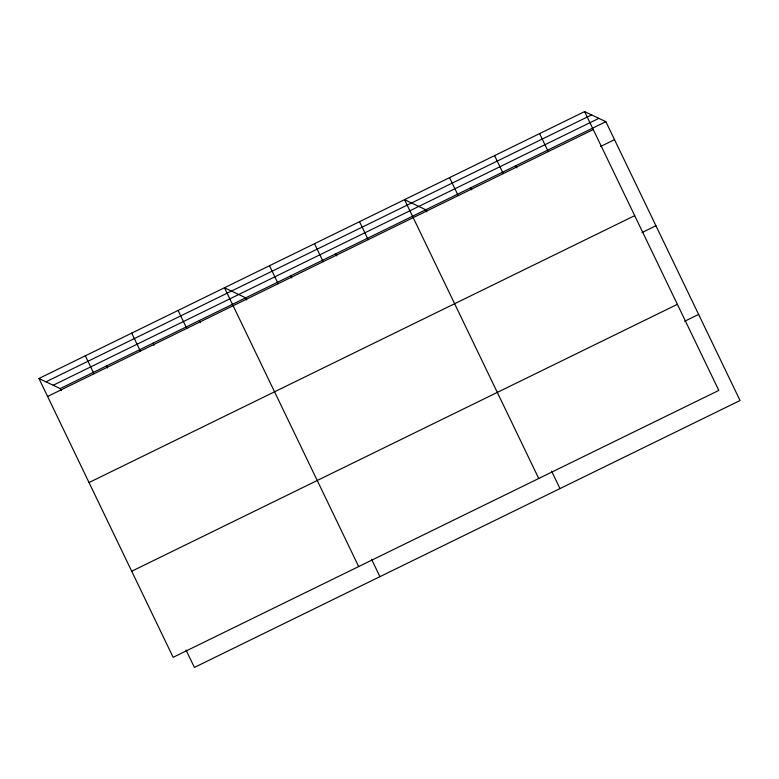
<?xml version="1.0" encoding="UTF-8"?>
<svg xmlns="http://www.w3.org/2000/svg" width="779" height="779" viewBox="0 0 779 779"><rect width="100%" height="100%" fill="white"/><g stroke="black" fill="none" stroke-linecap="round" stroke-linejoin="round"><path stroke-width="1.17" d="M584.61 111.582L718.803 390.415L173.142 657.32L38.95 378.487L584.61 111.582L605.858 121.68L740.05 400.513L194.39 667.418L186.006 649.988M45.961 381.817L591.621 114.912M53.186 385.254L598.847 118.35M38.95 378.487L60.197 388.585L605.858 121.68M47.607 396.472L593.267 129.567M600.58 146.491L614.514 139.675M89.03 482.552L634.69 215.647M642.003 232.561L655.937 225.744M131.719 571.241L677.37 304.336M684.692 321.25L698.627 314.434M539.594 133.599L548.25 151.593M515.825 165.723L516.847 167.836M494.577 155.625L503.234 173.61M470.808 187.739L471.821 189.852M449.561 177.641L458.218 195.626M426.804 211.878L425.792 209.755L404.544 199.658L538.737 478.491M551.59 471.159L559.984 488.589M359.528 221.684L368.185 239.669M335.759 253.798L336.771 255.911M314.512 243.7L323.168 261.686M290.742 275.815L291.755 277.937M269.495 265.717L278.152 283.712M246.739 299.954L245.726 297.841L224.469 287.743L358.671 566.567M371.525 559.234L379.918 576.674M199.346 320.529L200.359 322.642M178.089 310.422L186.746 328.417M152.966 343.208L153.979 345.331M131.709 333.11L140.366 351.105M106.577 365.896L107.599 368.019M85.33 355.799L93.986 373.784M60.197 388.585L61.22 390.698"/></g></svg>
